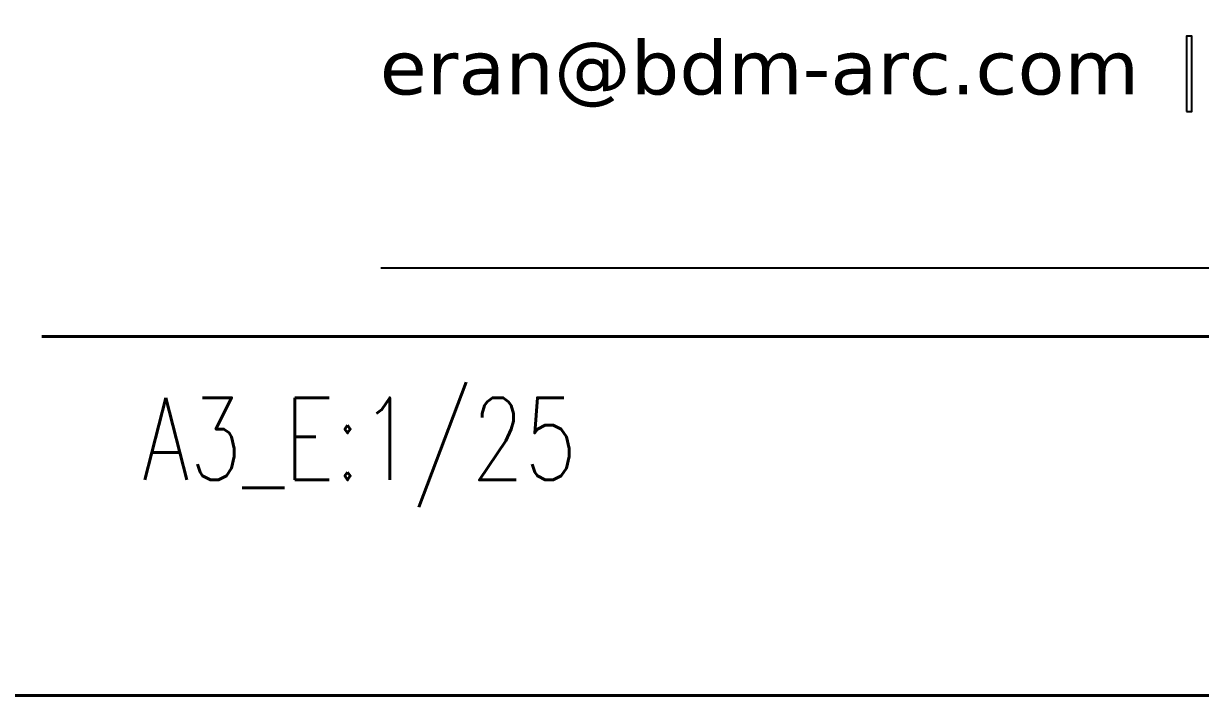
# Model space of a CAD drawing. Header units: inches. Extents: x 4017 to 5703, y -944 to 2840.
# Drawn here: x 5434.8 to 5535.4, y -65.8 to -8.3 of the extents above; entities that cross this region are included whole.
import ezdxf

# ---------------------------------------------------------------- set-up
doc = ezdxf.new("R2010")
doc.units = ezdxf.units.IN
doc.header["$MEASUREMENT"] = 0
doc.layers.add('A-dim-work', color=8, linetype='Continuous')
doc.layers.add('TEXT', color=14, linetype='Continuous')
doc.layers.add('A-VIEW-30', color=6, linetype='Continuous', lineweight=15)
doc.styles.add('CAMPOS-C', font='ROMANS', dxfattribs={"width": 0.75, "height": 2.2})
doc.styles.add('Tahoma', font='tahoma.ttf')

# ---------------------------------------------------------------- blocks, each defined once
blk = doc.blocks.new('A$C70B91C7D')
at = {"layer": 'TEXT', "color": 19, "true_color": 0x311916}
blk.add_line((0, -2.2163), (4.3548, -2.2163), dxfattribs=at)
blk.add_lwpolyline([(2.2313, -1.783), (2.2465, -1.783), (2.2465, -1.5745), (2.2313, -1.5745)], close=True, dxfattribs=at)
at = {"layer": 'TEXT', "color": 19, "true_color": 0x311916, "style": 'Tahoma', "width": 1.2}
blk.add_text('eran@bdm-arc.com ', height=0.15, rotation=359.9999, dxfattribs=at).set_placement((-0.0027, -1.7358))

msp = doc.modelspace()

# ---------------------------------------------------------------- linework, layer by layer
at = {"layer": 'A-dim-work', "color": 6, "lineweight": 40, "ltscale": 20}
msp.add_lwpolyline([(4016.52, -65.76), (4016.52, 1046.74), (5702.9, 1046.74), (5702.9, -65.76)], close=True, dxfattribs=at)
msp.add_lwpolyline([(5436.37, -35.09), (5702.9, -35.09)], dxfattribs=at)

# ---------------------------------------------------------------- block references
at = {"layer": 'A-VIEW-30', "lineweight": 40, "xscale": 30.87765168342476, "yscale": 30.87765168342476, "zscale": 30.87765168342476}
msp.add_blockref('A$C70B91C7D', (5465.34, 39.2), dxfattribs=at)

# ---------------------------------------------------------------- texts
at = {"layer": 'A-dim-work', "color": 6, "lineweight": 40, "ltscale": 20, "style": 'CAMPOS-C', "width": 0.75}
msp.add_text('A3_E:1/25', height=7.012, dxfattribs=at).set_placement((5444.93, -47.34))

doc.saveas('drawing.dxf')
